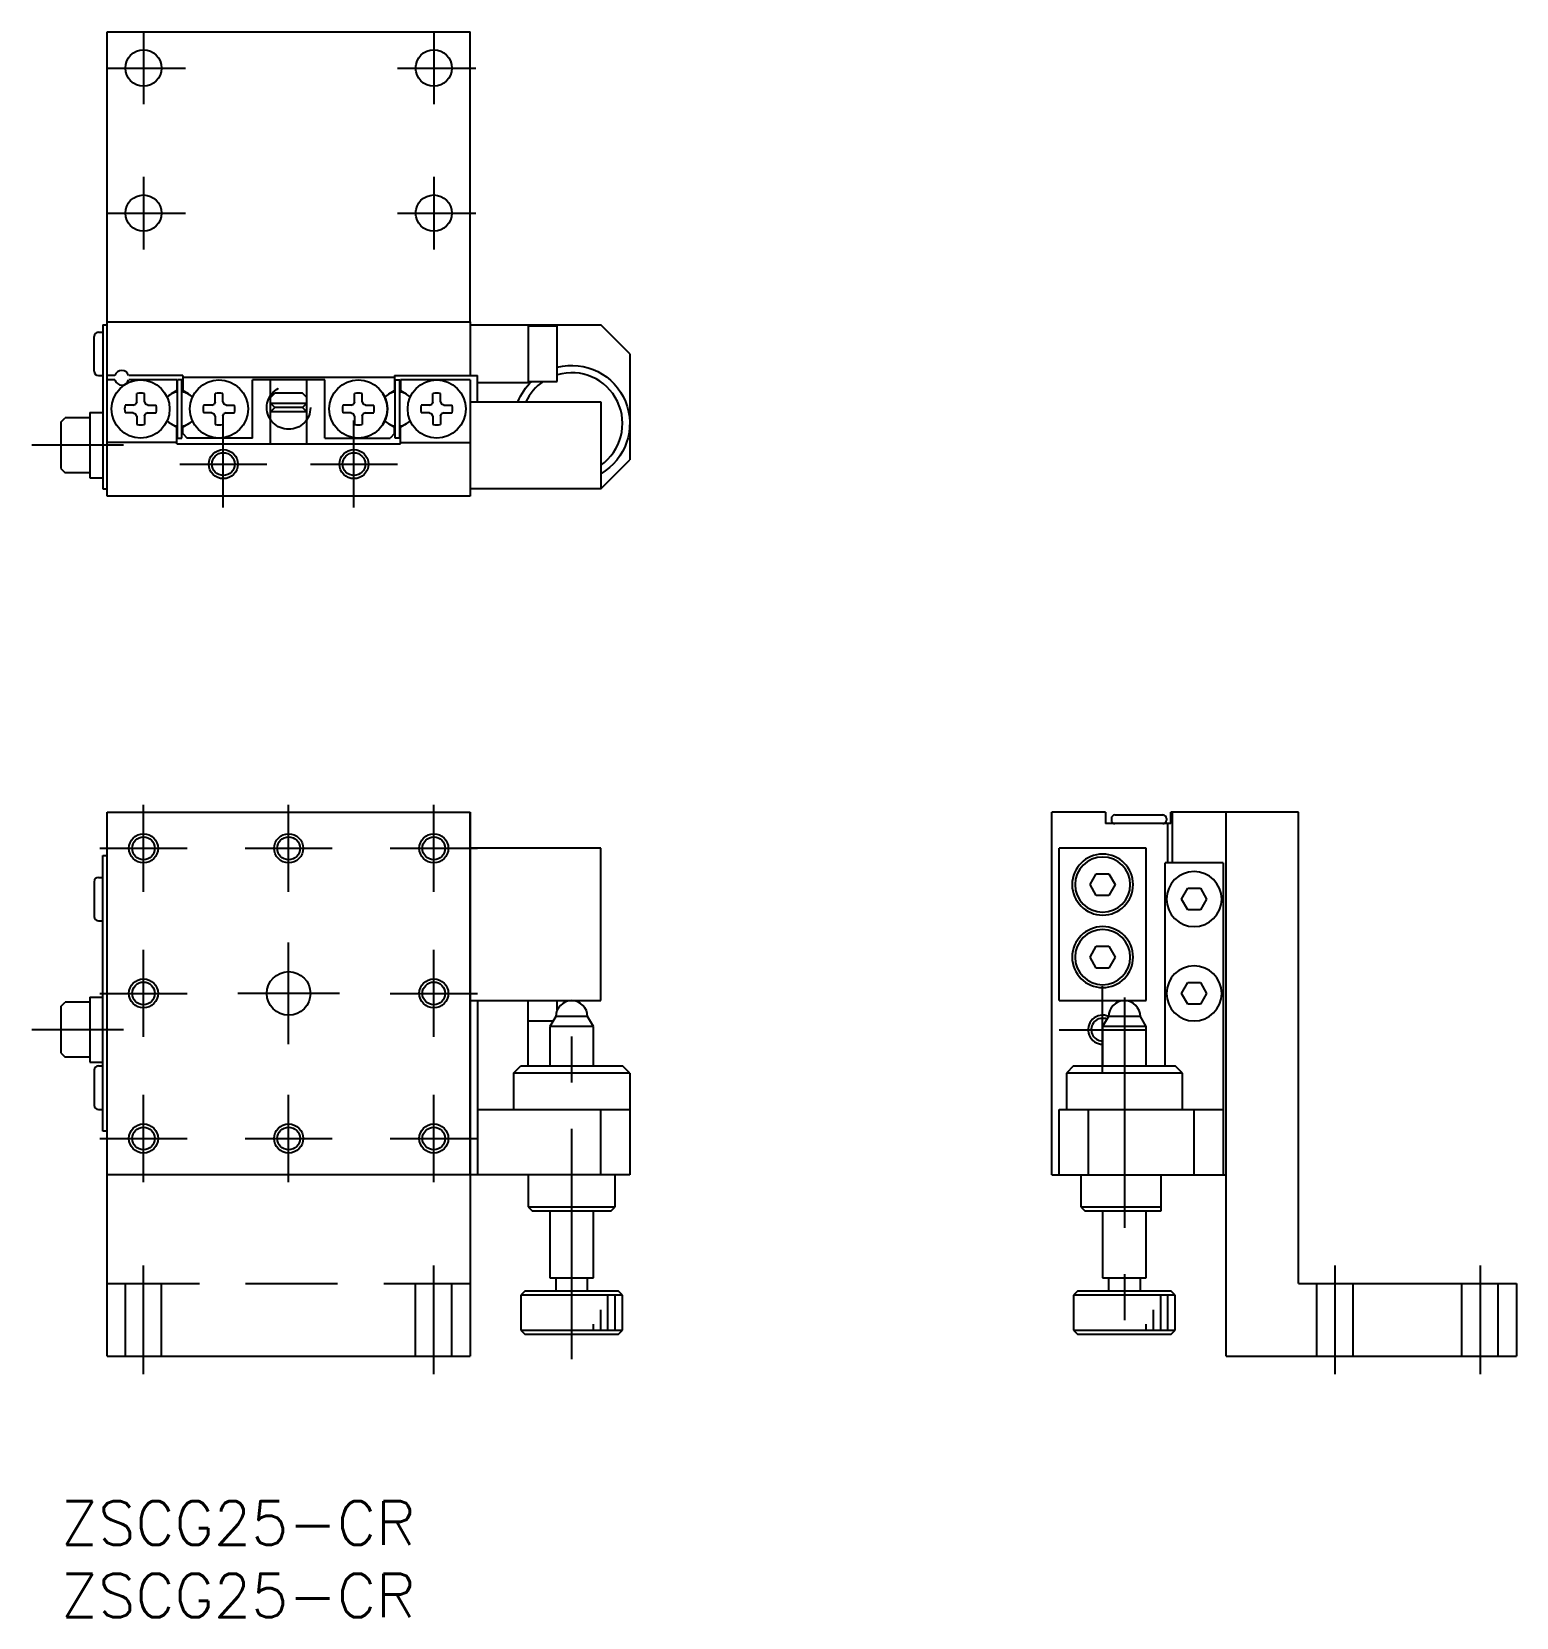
# Model space of a CAD drawing. Extents: x -2 to 100, y -8 to 101.
import ezdxf

# ---------------------------------------------------------------- set-up
doc = ezdxf.new("R2010")
doc.units = 0
doc.header["$LTSCALE"] = 0.5
doc.linetypes.add('CENTER', pattern=[50.8, 31.75, -6.35, 6.35, -6.35])
doc.linetypes.add('DASHED', pattern=[19.05, 12.7, -6.35])
for name, color, linetype in [('MSM_CENTER', 1, 'CENTER'), ('MSM_CONTINUOUS', 7, 'CONTINUOUS'), ('MSM_DASHED', 4, 'DASHED'), ('MSM_NARROW', 5, 'CONTINUOUS'), ('MSM_PART_NUMBER', 7, 'CONTINUOUS')]:
    doc.layers.add(name, color=color, linetype=linetype)
doc.styles.get("Standard").update_dxf_attribs({"font": 'txt.shx', "height": 3, "bigfont": 'bigfont.shx'})

# ---------------------------------------------------------------- blocks, each defined once
blk = doc.blocks.new('*U3')
at = {"layer": 'MSM_PART_NUMBER'}
blk.add_text('ZSCG25-CR', height=3, dxfattribs=at).set_placement((0, -3))
blk = doc.blocks.new('*U4')
at = {"layer": 'MSM_PART_NUMBER'}
blk.add_text('ZSCG25-CR', height=3, dxfattribs=at).set_placement((0, -8))

msp = doc.modelspace()

# ---------------------------------------------------------------- linework, layer by layer
at = {"layer": 'MSM_CENTER'}
for p, q in [((5.7, 101.28), (5.7, 96.28)), ((25.7, 101.28), (25.7, 96.28)), ((3.2, 98.78), (8.59, 98.78)), ((23.2, 98.78), (28.59, 98.78)), ((5.7, 91.28), (5.7, 86.28)), ((25.7, 91.28), (25.7, 86.28)), ((3.2, 88.78), (8.59, 88.78)), ((23.2, 88.78), (28.59, 88.78)), ((11.2, 68.48), (11.2, 74.48)), ((20.2, 68.48), (20.2, 74.48)), ((4.33, 72.78), (-2, 72.78)), ((8.2, 71.48), (14.2, 71.48)), ((17.2, 71.48), (23.2, 71.48)), ((5.7, 42), (5.7, 48)), ((15.7, 42), (15.7, 48)), ((25.7, 42), (25.7, 48)), ((2.7, 45), (8.7, 45)), ((12.7, 45), (18.7, 45)), ((22.7, 45), (28.7, 45)), ((15.7, 31.5), (15.7, 38.5)), ((5.7, 32), (5.7, 38)), ((25.7, 32), (25.7, 38)), ((2.7, 35), (8.7, 35)), ((19.2, 35), (12.2, 35)), ((22.7, 35), (28.7, 35)), ((71.78, 29.5), (71.78, 35.5)), ((35.2, 9.8), (35.2, 34.71)), ((73.28, 34.71), (73.28, 9.8)), ((4.33, 32.5), (-2, 32.5)), ((68.78, 32.5), (74.78, 32.5)), ((5.7, 22), (5.7, 28)), ((15.7, 22), (15.7, 28)), ((25.7, 22), (25.7, 28)), ((2.7, 25), (8.7, 25)), ((12.7, 25), (18.7, 25)), ((22.7, 25), (28.7, 25)), ((5.7, 8.75), (5.7, 16.25)), ((25.7, 8.75), (25.7, 16.25)), ((87.78, 16.25), (87.78, 8.75)), ((97.78, 16.25), (97.78, 8.75))]:
    msp.add_line(p, q, dxfattribs=at)
at = {"layer": 'MSM_CONTINUOUS'}
for p, q in [((3.2, 69.28), (3.2, 101.28)), ((3.2, 101.28), (28.2, 101.28)), ((28.2, 81.28), (28.2, 101.28)), ((2.9, 81.08), (3.2, 81.08)), ((2.9, 81.08), (2.9, 69.78)), ((3.2, 81.28), (28.2, 81.28)), ((28.2, 81.28), (28.2, 77.58)), ((28.2, 81.08), (37.2, 81.08)), ((32.2, 81.08), (32.2, 77.08)), ((34.2, 80.98), (32.2, 80.98)), ((34.2, 77.18), (34.2, 80.98)), ((39.2, 79.08), (37.2, 81.08)), ((2.3, 77.88), (2.3, 80.28)), ((2.6, 80.58), (2.9, 80.58)), ((39.2, 79.08), (39.2, 71.78)), ((2.6, 77.58), (2.9, 77.58)), ((3.72, 77.58), (3.2, 77.58)), ((3.72, 77.28), (3.2, 77.28)), ((8.4, 77.58), (4.68, 77.58)), ((8, 77.28), (4.68, 77.28)), ((8, 76.55), (7.6, 76.32)), ((8, 77.28), (8, 76.55)), ((8.35, 77.28), (8.05, 77.28)), ((8.05, 73.28), (8.05, 77.28)), ((8.35, 73.28), (8.35, 77.28)), ((8.4, 77.58), (8.4, 76.55)), ((8.4, 77.48), (23, 77.48)), ((8.8, 76.32), (8.4, 76.55)), ((13.2, 73.28), (13.2, 77.28)), ((18.2, 77.28), (13.2, 77.28)), ((14.45, 72.88), (14.45, 77.28)), ((16.95, 72.88), (16.95, 77.28)), ((18.2, 73.28), (18.2, 77.28)), ((22.6, 76.32), (23, 76.55)), ((23, 77.58), (23, 76.55)), ((23, 77.58), (28.7, 77.58)), ((23.05, 77.28), (23.35, 77.28)), ((23.05, 73.28), (23.05, 77.28)), ((23.35, 73.28), (23.35, 77.28)), ((23.4, 77.28), (23.4, 76.55)), ((28.2, 77.28), (23.4, 77.28)), ((23.4, 76.55), (23.8, 76.32)), ((28.2, 77.28), (28.2, 69.28)), ((28.7, 75.78), (28.7, 77.58)), ((32.2, 77.08), (28.7, 77.08)), ((32.2, 77.18), (34.2, 77.18)), ((5, 75.55), (4.43, 75.54)), ((5, 75.55), (5.16, 75.62)), ((5.23, 75.78), (5.16, 75.62)), ((5.23, 75.78), (5.24, 76.35)), ((5.77, 75.78), (5.76, 76.35)), ((5.77, 75.78), (5.84, 75.62)), ((6, 75.55), (5.84, 75.62)), ((6, 75.55), (6.57, 75.54)), ((10.4, 75.55), (9.83, 75.54)), ((10.4, 75.55), (10.56, 75.62)), ((10.63, 75.78), (10.56, 75.62)), ((10.63, 75.78), (10.64, 76.35)), ((11.17, 75.78), (11.16, 76.35)), ((11.17, 75.78), (11.24, 75.62)), ((11.4, 75.55), (11.24, 75.62)), ((11.4, 75.55), (11.97, 75.54)), ((14.75, 76.38), (14.45, 76.08)), ((14.45, 75.68), (14.75, 75.38)), ((14.45, 75.68), (16.95, 75.68)), ((16.65, 76.38), (14.75, 76.38)), ((16.95, 76.08), (16.65, 76.38)), ((16.95, 75.68), (16.65, 75.38)), ((20, 75.55), (19.43, 75.54)), ((20, 75.55), (20.16, 75.62)), ((20.23, 75.78), (20.16, 75.62)), ((20.23, 75.78), (20.24, 76.35)), ((20.77, 75.78), (20.76, 76.35)), ((20.77, 75.78), (20.84, 75.62)), ((21, 75.55), (20.84, 75.62)), ((21, 75.55), (21.57, 75.54)), ((25.4, 75.55), (24.83, 75.54)), ((25.4, 75.55), (25.56, 75.62)), ((25.63, 75.78), (25.56, 75.62)), ((25.63, 75.78), (25.64, 76.35)), ((26.17, 75.78), (26.16, 76.35)), ((26.17, 75.78), (26.24, 75.62)), ((26.4, 75.55), (26.24, 75.62)), ((26.4, 75.55), (26.97, 75.54)), ((28.2, 75.78), (37.2, 75.78)), ((37.2, 75.78), (37.2, 69.78)), ((0, 74.38), (0.3, 74.68)), ((0, 74.38), (0, 71.18)), ((2, 74.68), (0.3, 74.68)), ((2, 75.03), (2, 70.53)), ((2, 75.03), (2.9, 75.03)), ((5, 75.01), (4.43, 75.02)), ((5, 75.01), (5.16, 74.94)), ((5.23, 74.78), (5.16, 74.94)), ((5.23, 74.78), (5.24, 74.21)), ((5.77, 74.78), (5.76, 74.21)), ((5.77, 74.78), (5.84, 74.94)), ((6, 75.01), (5.84, 74.94)), ((6, 75.01), (6.57, 75.02)), ((10.4, 75.01), (9.83, 75.02)), ((10.4, 75.01), (10.56, 74.94)), ((10.63, 74.78), (10.56, 74.94)), ((10.63, 74.78), (10.64, 74.21)), ((11.17, 74.78), (11.16, 74.21)), ((11.17, 74.78), (11.24, 74.94)), ((11.4, 75.01), (11.24, 74.94)), ((11.4, 75.01), (11.97, 75.02)), ((14.75, 75.38), (14.45, 75.08)), ((16.95, 75.08), (14.45, 75.08)), ((16.65, 75.38), (14.75, 75.38)), ((16.65, 75.38), (16.95, 75.08)), ((20, 75.01), (19.43, 75.02)), ((20, 75.01), (20.16, 74.94)), ((20.23, 74.78), (20.16, 74.94)), ((20.23, 74.78), (20.24, 74.21)), ((20.77, 74.78), (20.76, 74.21)), ((20.77, 74.78), (20.84, 74.94)), ((21, 75.01), (20.84, 74.94)), ((21, 75.01), (21.57, 75.02)), ((25.4, 75.01), (24.83, 75.02)), ((25.4, 75.01), (25.56, 74.94)), ((25.63, 74.78), (25.56, 74.94)), ((25.63, 74.78), (25.64, 74.21)), ((26.17, 74.78), (26.16, 74.21)), ((26.17, 74.78), (26.24, 74.94)), ((26.4, 75.01), (26.24, 74.94)), ((26.4, 75.01), (26.97, 75.02)), ((7.6, 74.25), (8, 74.02)), ((8, 72.88), (8, 74.02)), ((8.05, 73.28), (8.35, 73.28)), ((8.8, 74.25), (8.4, 74.02)), ((8.4, 73.58), (8.4, 74.02)), ((8.4, 73.58), (8.7, 73.28)), ((13.2, 73.28), (8.7, 73.28)), ((18.2, 73.28), (22.7, 73.28)), ((22.6, 74.25), (23, 74.02)), ((23, 73.58), (22.7, 73.28)), ((23, 73.58), (23, 74.02)), ((23.35, 73.28), (23.05, 73.28)), ((23.8, 74.25), (23.4, 74.02)), ((23.4, 72.88), (23.4, 74.02)), ((8, 72.98), (3.2, 72.98)), ((8, 72.88), (23.4, 72.88)), ((23.4, 72.98), (28.2, 72.98)), ((0, 71.18), (0.3, 70.88)), ((37.2, 69.78), (39.2, 71.78)), ((2, 70.88), (0.3, 70.88)), ((2, 70.53), (2.9, 70.53)), ((2.9, 69.78), (3.2, 69.78)), ((28.2, 69.28), (3.2, 69.28)), ((37.2, 69.78), (28.2, 69.78)), ((3.2, 22.5), (3.2, 47.5)), ((3.2, 47.5), (28.2, 47.5)), ((3.2, 10), (3.2, 47.5)), ((28.2, 22.5), (28.2, 47.5)), ((28.2, 47.5), (28.2, 10)), ((68.28, 22.5), (68.28, 47.5)), ((71.98, 47.5), (68.28, 47.5)), ((71.98, 47.5), (71.98, 46.7)), ((72.38, 47.05), (72.38, 46.95)), ((72.63, 47.3), (75.93, 47.3)), ((76.18, 47.05), (76.18, 46.95)), ((85.28, 47.5), (76.48, 47.5)), ((76.48, 46.7), (76.48, 47.5)), ((76.58, 47.5), (76.58, 44)), ((80.28, 10), (80.28, 47.5)), ((85.28, 15), (85.28, 47.5)), ((76.48, 46.7), (71.98, 46.7)), ((76.28, 44), (76.28, 46.7)), ((37.2, 45), (28.2, 45)), ((37.2, 34.5), (37.2, 45)), ((68.78, 34.5), (68.78, 45)), ((74.78, 45), (68.78, 45)), ((74.78, 34.5), (74.78, 45)), ((2.9, 44.5), (3.2, 44.5)), ((2.9, 25.5), (2.9, 44.5)), ((80.08, 44), (76.08, 44)), ((76.08, 30), (76.08, 44)), ((80.08, 44), (80.08, 22.5)), ((2.3, 42.7), (2.3, 40.3)), ((2.6, 43), (2.9, 43)), ((70.91, 42.5), (71.34, 43.25)), ((71.34, 43.25), (72.21, 43.25)), ((72.21, 43.25), (72.64, 42.5)), ((71.34, 41.75), (70.91, 42.5)), ((72.21, 41.75), (71.34, 41.75)), ((72.64, 42.5), (72.21, 41.75)), ((77.21, 41.5), (77.64, 42.25)), ((77.64, 42.25), (78.51, 42.25)), ((78.51, 42.25), (78.94, 41.5)), ((77.64, 40.75), (77.21, 41.5)), ((78.51, 40.75), (77.64, 40.75)), ((78.94, 41.5), (78.51, 40.75)), ((2.6, 40), (2.9, 40)), ((70.91, 37.5), (71.34, 38.25)), ((71.34, 38.25), (72.21, 38.25)), ((72.21, 38.25), (72.64, 37.5)), ((71.34, 36.75), (70.91, 37.5)), ((72.64, 37.5), (72.21, 36.75)), ((72.21, 36.75), (71.34, 36.75)), ((77.21, 35), (77.64, 35.75)), ((77.64, 34.25), (77.21, 35)), ((77.64, 35.75), (78.51, 35.75)), ((78.51, 35.75), (78.94, 35)), ((78.94, 35), (78.51, 34.25)), ((0, 34.1), (0.3, 34.4)), ((0, 34.1), (0, 30.9)), ((2, 34.4), (0.3, 34.4)), ((2, 34.75), (2.9, 34.75)), ((2, 34.75), (2, 30.25)), ((28.2, 34.5), (37.2, 34.5)), ((28.7, 34.5), (28.7, 22.5)), ((32.2, 30), (32.2, 34.5)), ((34.2, 33.86), (34.2, 34.5)), ((68.78, 34.5), (74.78, 34.5)), ((78.51, 34.25), (77.64, 34.25)), ((32.2, 33.1), (33.93, 33.1)), ((34.1, 33.4), (33.7, 32.71)), ((36.3, 33.4), (34.1, 33.4)), ((36.7, 32.71), (36.3, 33.4)), ((72.18, 33.4), (71.78, 32.71)), ((74.38, 33.4), (72.18, 33.4)), ((74.78, 32.71), (74.38, 33.4)), ((36.7, 32.71), (33.7, 32.71)), ((33.7, 32.71), (33.7, 30)), ((36.7, 30), (36.7, 32.71)), ((74.78, 32.71), (71.78, 32.71)), ((71.78, 32.71), (71.78, 30)), ((74.78, 30), (74.78, 32.71)), ((0, 30.9), (0.3, 30.6)), ((2, 30.6), (0.3, 30.6)), ((2, 30.25), (2.9, 30.25)), ((2.3, 29.7), (2.3, 27.3)), ((2.6, 30), (2.9, 30)), ((31.2, 29.5), (31.7, 30)), ((31.7, 30), (38.7, 30)), ((39.2, 29.5), (38.7, 30)), ((69.78, 30), (69.28, 29.5)), ((69.78, 30), (76.78, 30)), ((77.28, 29.5), (76.78, 30)), ((39.2, 29.5), (31.2, 29.5)), ((31.2, 29.5), (31.2, 27)), ((39.2, 29.5), (39.2, 22.5)), ((77.28, 29.5), (69.28, 29.5)), ((69.28, 29.5), (69.28, 27)), ((77.28, 27), (77.28, 29.5)), ((2.6, 27), (2.9, 27)), ((28.7, 27), (39.2, 27)), ((37.2, 22.5), (37.2, 27)), ((68.78, 27), (80.08, 27)), ((68.78, 22.5), (68.78, 27)), ((70.78, 27), (70.78, 22.5)), ((78.08, 22.5), (78.08, 27)), ((3.2, 25.5), (2.9, 25.5)), ((28.2, 22.5), (3.2, 22.5)), ((39.2, 22.5), (28.2, 22.5)), ((32.2, 22.5), (32.2, 20.3)), ((38.2, 20.3), (38.2, 22.5)), ((68.28, 22.5), (80.28, 22.5)), ((70.28, 22.5), (70.28, 20.3)), ((75.78, 22.5), (75.78, 20)), ((32.2, 20.3), (38.2, 20.3)), ((32.2, 20.3), (32.5, 20)), ((37.9, 20), (32.5, 20)), ((33.7, 20), (33.7, 15.4)), ((36.7, 15.4), (36.7, 20)), ((37.9, 20), (38.2, 20.3)), ((70.28, 20.3), (75.78, 20.3)), ((70.28, 20.3), (70.58, 20)), ((75.78, 20), (70.58, 20)), ((71.78, 20), (71.78, 15.4)), ((74.78, 15.4), (74.78, 20)), ((33.7, 15.4), (36.7, 15.4)), ((34.1, 15.4), (34.1, 14.5)), ((36.3, 14.5), (36.3, 15.4)), ((71.78, 15.4), (74.78, 15.4)), ((72.18, 15.4), (72.18, 14.5)), ((74.38, 14.5), (74.38, 15.4)), ((32, 14.5), (31.7, 14.2)), ((32, 14.5), (38.4, 14.5)), ((38.7, 14.2), (38.4, 14.5)), ((70.08, 14.5), (69.78, 14.2)), ((70.08, 14.5), (76.48, 14.5)), ((76.78, 14.2), (76.48, 14.5)), ((85.28, 15), (100.28, 15)), ((100.28, 15), (100.28, 10)), ((38.7, 14.2), (31.7, 14.2)), ((31.7, 14.2), (31.7, 11.8)), ((38.7, 11.8), (38.7, 14.2)), ((76.78, 14.2), (69.78, 14.2)), ((69.78, 14.2), (69.78, 11.8)), ((76.78, 11.8), (76.78, 14.2)), ((31.7, 11.8), (38.7, 11.8)), ((31.7, 11.8), (32, 11.5)), ((38.4, 11.5), (32, 11.5)), ((38.4, 11.5), (38.7, 11.8)), ((69.78, 11.8), (76.78, 11.8)), ((69.78, 11.8), (70.08, 11.5)), ((76.48, 11.5), (70.08, 11.5)), ((76.48, 11.5), (76.78, 11.8)), ((3.2, 10), (28.2, 10)), ((80.28, 10), (100.28, 10))]:
    msp.add_line(p, q, dxfattribs=at)
for centre, radius in [((5.7, 98.78), 1.25), ((25.7, 98.78), 1.25), ((5.7, 88.78), 1.25), ((25.7, 88.78), 1.25), ((5.5, 75.28), 2), ((10.9, 75.28), 2), ((20.5, 75.28), 2), ((25.9, 75.28), 2), ((11.2, 71.48), 0.783), ((20.2, 71.48), 0.783), ((5.7, 45), 1), ((15.7, 45), 1), ((25.7, 45), 1), ((15.7, 35), 1.5), ((5.7, 35), 1), ((25.7, 35), 1), ((5.7, 25), 1), ((15.7, 25), 1), ((25.7, 25), 1)]:
    msp.add_circle(centre, radius, dxfattribs=at)
at = {"layer": 'MSM_CONTINUOUS', "extrusion": (0, 0, -1)}
for centre, radius in [((-71.78, 42.5), 2.1), ((-71.78, 42.5), 1.9), ((-78.08, 41.5), 1.9), ((-71.78, 37.5), 2.1), ((-71.78, 37.5), 1.9), ((-78.08, 35), 1.9)]:
    msp.add_circle(centre, radius, dxfattribs=at)
at = {"layer": 'MSM_CONTINUOUS'}
for centre, radius, start, end in [((2.6, 80.28), 0.3, 90, 180), ((2.6, 77.88), 0.3, 180, 270), ((4.2, 77.43), 0.5, 17.4576, 162.5424), ((35.2, 74.28), 3.5, 304.8499, 106.6015), ((4.2, 77.43), 0.5, 197.4578, 342.5422), ((35.2, 74.28), 3.5, 124.0477, 154.6231), ((5.5, 75.28), 1.1, 166.328, 193.672), ((5.5, 75.28), 1.1, 76.328, 103.672), ((5.5, 75.28), 1.1, 346.328, 13.672), ((8.2, 75.28), 1.19, 97.2378, 137.0717), ((8.29, 75.19), 1.32, 121.4547, 136.8672), ((8.2, 75.28), 1.19, 42.9283, 82.7622), ((8.11, 75.19), 1.32, 43.1328, 58.5453), ((10.9, 75.28), 1.1, 166.328, 193.672), ((10.9, 75.28), 1.1, 76.328, 103.672), ((10.9, 75.28), 1.1, 346.328, 13.672), ((20.5, 75.28), 1.1, 166.328, 193.672), ((20.5, 75.28), 1.1, 76.328, 103.672), ((20.5, 75.28), 1.1, 346.328, 13.672), ((20.5, 75.28), 2, 328.2115, 31.7885), ((23.2, 75.28), 1.19, 97.2378, 137.0717), ((23.29, 75.19), 1.32, 121.4547, 136.8672), ((23.2, 75.28), 1.19, 42.9283, 82.7622), ((23.11, 75.19), 1.32, 43.1328, 58.5453), ((25.9, 75.28), 1.1, 166.328, 193.672), ((25.9, 75.28), 1.1, 76.328, 103.672), ((25.9, 75.28), 1.1, 346.328, 13.672), ((8.2, 75.28), 1.19, 222.9283, 262.7622), ((8.29, 75.37), 1.32, 223.1314, 238.5453), ((8.2, 75.28), 1.19, 277.2378, 317.0717), ((8.11, 75.37), 1.32, 301.4547, 316.8672), ((23.29, 75.37), 1.32, 223.1328, 238.5453), ((23.2, 75.28), 1.19, 222.9283, 262.7622), ((23.2, 75.28), 1.19, 277.2378, 317.0717), ((23.11, 75.37), 1.32, 301.4547, 316.8686), ((5.5, 75.28), 1.1, 256.328, 283.672), ((10.9, 75.28), 1.1, 256.328, 283.672), ((20.5, 75.28), 1.1, 256.328, 283.672), ((25.9, 75.28), 1.1, 256.328, 283.672), ((72.63, 47.05), 0.25, 90, 180), ((75.93, 47.05), 0.25, 0, 90), ((72.63, 46.95), 0.25, 180, 270), ((75.93, 46.95), 0.25, 270, 0), ((2.6, 42.7), 0.3, 90, 180), ((2.6, 40.3), 0.3, 180, 270), ((35.2, 33.4), 1.1, 0, 180), ((73.28, 33.4), 1.1, 0, 180), ((71.78, 32.5), 0.783, 67.5976, 270), ((2.6, 29.7), 0.3, 90, 180), ((2.6, 27.3), 0.3, 180, 270)]:
    msp.add_arc(centre, radius, start, end, dxfattribs=at)
at = {"layer": 'MSM_CONTINUOUS', "extrusion": (0, 0, -1)}
for start, end in [(75.5225, 240), (22.0243, 46.4688)]:
    msp.add_arc((-35.2, 74.28), 4, start, end, dxfattribs=at)
at = {"layer": 'MSM_DASHED'}
for p, q in [((3.2, 15), (28.2, 15)), ((4.45, 10), (4.45, 15)), ((6.95, 10), (6.95, 15)), ((24.45, 10), (24.45, 15)), ((26.95, 10), (26.95, 15)), ((86.53, 10), (86.53, 15)), ((89.03, 10), (89.03, 15)), ((96.53, 10), (96.53, 15)), ((99.03, 10), (99.03, 15))]:
    msp.add_line(p, q, dxfattribs=at)
msp.add_circle((15.7, 75.38), 1.5, dxfattribs=at)
at = {"layer": 'MSM_NARROW'}
for p, q in [((37.2, 11.8), (37.2, 13.2)), ((37.7, 11.8), (37.7, 14.2)), ((38.2, 11.8), (38.2, 14.2)), ((75.28, 11.8), (75.28, 13.2)), ((75.78, 11.8), (75.78, 14.2)), ((76.28, 11.8), (76.28, 14.2)), ((36.7, 11.8), (36.7, 12.2)), ((74.78, 11.8), (74.78, 12.2))]:
    msp.add_line(p, q, dxfattribs=at)
for centre, radius in [((11.2, 71.48), 1), ((20.2, 71.48), 1), ((5.7, 45), 0.783), ((15.7, 45), 0.783), ((25.7, 45), 0.783), ((5.7, 35), 0.783), ((25.7, 35), 0.783), ((5.7, 25), 0.783), ((15.7, 25), 0.783), ((25.7, 25), 0.783)]:
    msp.add_circle(centre, radius, dxfattribs=at)
msp.add_arc((71.78, 32.5), 1, 65.9459, 270, dxfattribs=at)

# ---------------------------------------------------------------- block references
at = {"layer": 'MSM_CONTINUOUS'}
for name in ['*U3', '*U4']:
    msp.add_blockref(name, (0, 0), dxfattribs=at)

doc.saveas('drawing.dxf')
